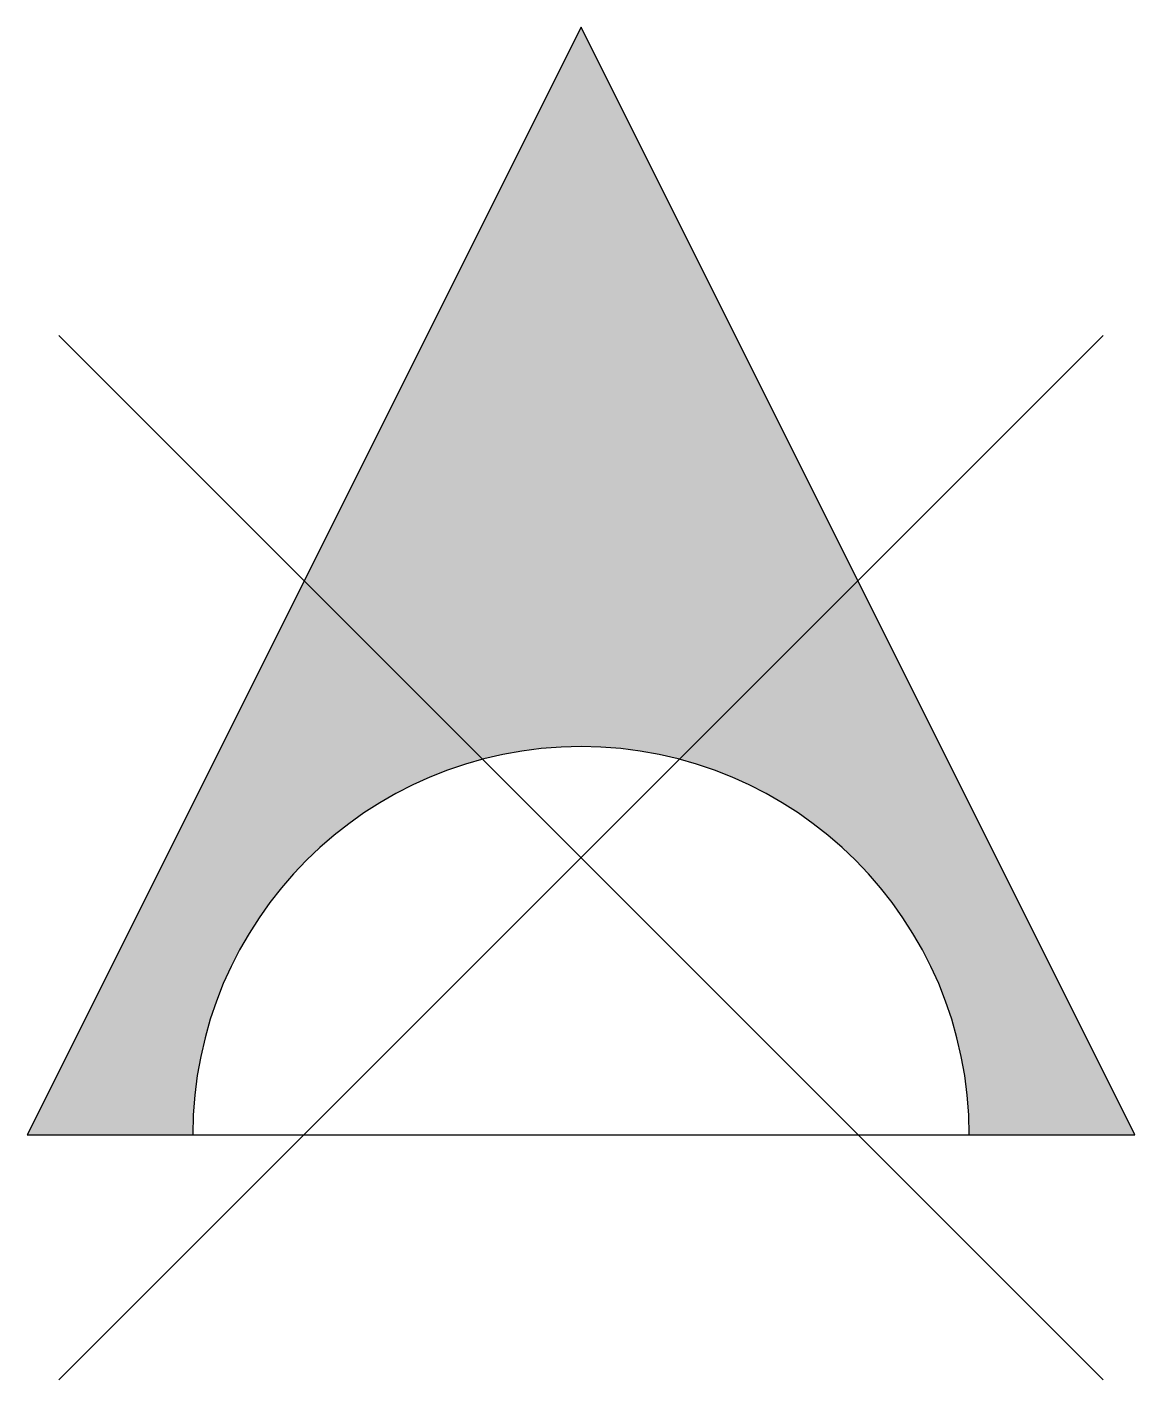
# Model space of a CAD drawing. Extents: x -0.75 to 0.75, y -0.33 to 1.5.
import ezdxf

# ---------------------------------------------------------------- set-up
doc = ezdxf.new("R2010")
doc.units = 0

msp = doc.modelspace()

# ---------------------------------------------------------------- hatches: boundary and pattern name
at = {"linetype": 'Continuous'}
h = msp.add_hatch(color=7, dxfattribs=at)
h.dxf.hatch_style = 1
h.paths.add_polyline_path([(0.75, 0), (-0.75, 0), (0, 1.5)], flags=16)
h.paths.add_polyline_path([(0.5256, 0), (-0.5256, 0, -1)], flags=16)

# ---------------------------------------------------------------- linework, layer by layer
at = {"color": 7, "linetype": 'Continuous'}
msp.add_lwpolyline([(0.75, 0), (0, 1.5), (-0.75, 0)], close=True, dxfattribs=at)
at = {"color": 7}
for points in [[(-0.7071, -0.3321), (0.7071, 1.0821)], [(0.7071, -0.3321), (-0.7071, 1.0821)]]:
    msp.add_lwpolyline(points, dxfattribs=at)
at = {"color": 7, "linetype": 'Continuous'}
msp.add_arc((0, 0), 0.5256, 0, 180, dxfattribs=at)

doc.saveas('drawing.dxf')
